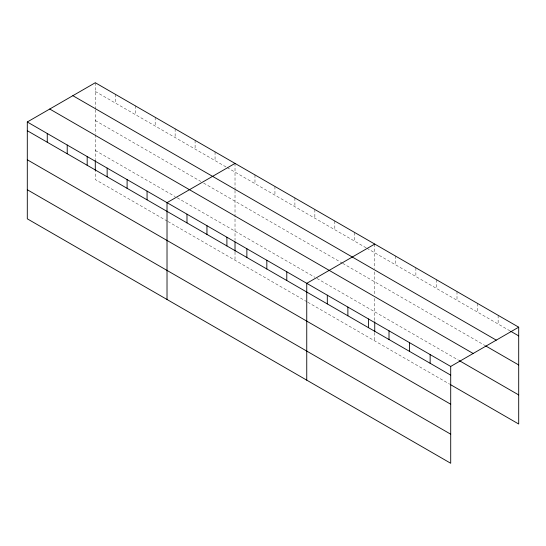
<?xml version="1.0" encoding="UTF-8"?>
<svg xmlns="http://www.w3.org/2000/svg" width="546" height="546" viewBox="0 0 546 546"><rect width="100%" height="100%" fill="white"/><g stroke="black" fill="none" stroke-linecap="round" stroke-linejoin="round"><path stroke-width="0.41" stroke-dasharray="2.73 2.05" d="M95.291 91.448L226.46 167.178M227.177 167.588L366.189 247.843M366.898 248.259L509.889 330.808M95.291 120.523L200.798 181.436M203.651 183.087L341.946 262.933M342.663 263.343L484.916 345.468M95.291 150.484L175.136 196.58M177.273 197.816L314.858 277.252M317.001 278.487L458.469 360.162M167.294 221.13L95.291 179.559L95.291 171.253M168.004 221.546L307.016 301.801M307.732 302.211L449.658 384.152M498.136 315.308L498.136 324.024M477.566 303.433L477.566 312.148M457.002 291.564L457.002 300.28M436.438 279.689L436.438 288.404M415.875 267.813L415.875 276.529M395.304 255.944L395.304 264.66M374.74 244.069L374.74 268.571M374.74 271.894L374.74 295.181M374.74 298.505L374.74 321.792M374.74 332.589L374.74 340.902M354.784 232.541L354.784 241.264M334.821 221.021L334.821 229.736M314.858 209.493L314.858 218.216M294.901 197.973L294.901 206.688M274.938 186.445L274.938 195.161M254.975 174.925L254.975 183.64M235.019 163.397L235.019 189.564M235.019 190.39L235.019 240.295M235.019 251.924L235.019 260.23M215.056 151.877L215.056 160.592M195.099 140.349L195.099 149.065M175.136 128.829L175.136 137.544M155.173 117.301L155.173 126.017M135.217 105.781L135.217 114.496M115.254 94.253L115.254 102.969M95.291 82.733L95.291 108.893M95.291 109.726L95.291 133.838M95.291 134.671L95.291 159.623"/><path stroke-width="0.82" d="M27.3 121.983L450.709 366.441L450.709 463.267L27.3 218.816L27.3 121.983L95.291 82.733L518.7 327.184L518.7 424.017L450.395 384.575M235.019 163.397L167.021 202.655L167.021 299.488M374.74 244.069L306.75 283.326L306.75 380.159M450.709 366.441L518.7 327.184M510.619 331.231L518.7 335.899M72.857 95.686L496.259 340.138M485.647 345.891L518.7 364.974M49.741 109.029L473.143 353.48M459.206 360.585L518.7 394.935M27.3 130.706L450.709 375.157M27.3 159.78L450.709 404.231M27.3 189.742L450.709 434.193M430.139 354.566L430.139 363.281M409.575 342.69L409.575 351.406M389.011 330.815L389.011 339.537M374.74 321.792L374.74 331.763M368.448 318.946L368.448 327.661M347.877 307.07L347.877 315.786M327.313 295.195L327.313 303.917M286.786 271.799L286.786 280.514M266.83 260.278L266.83 268.994M246.867 248.751L246.867 257.466M235.019 241.953L235.019 251.092M226.904 237.23L226.904 245.946M206.948 225.703L206.948 234.418M186.985 214.182L186.985 222.898M147.065 191.134L147.065 199.85M127.102 179.607L127.102 188.322M107.146 168.086L107.146 176.802M95.291 160.456L95.291 170.42M87.183 156.559L87.183 165.274M67.219 145.031L67.219 153.754M47.263 133.511L47.263 142.226"/></g></svg>
